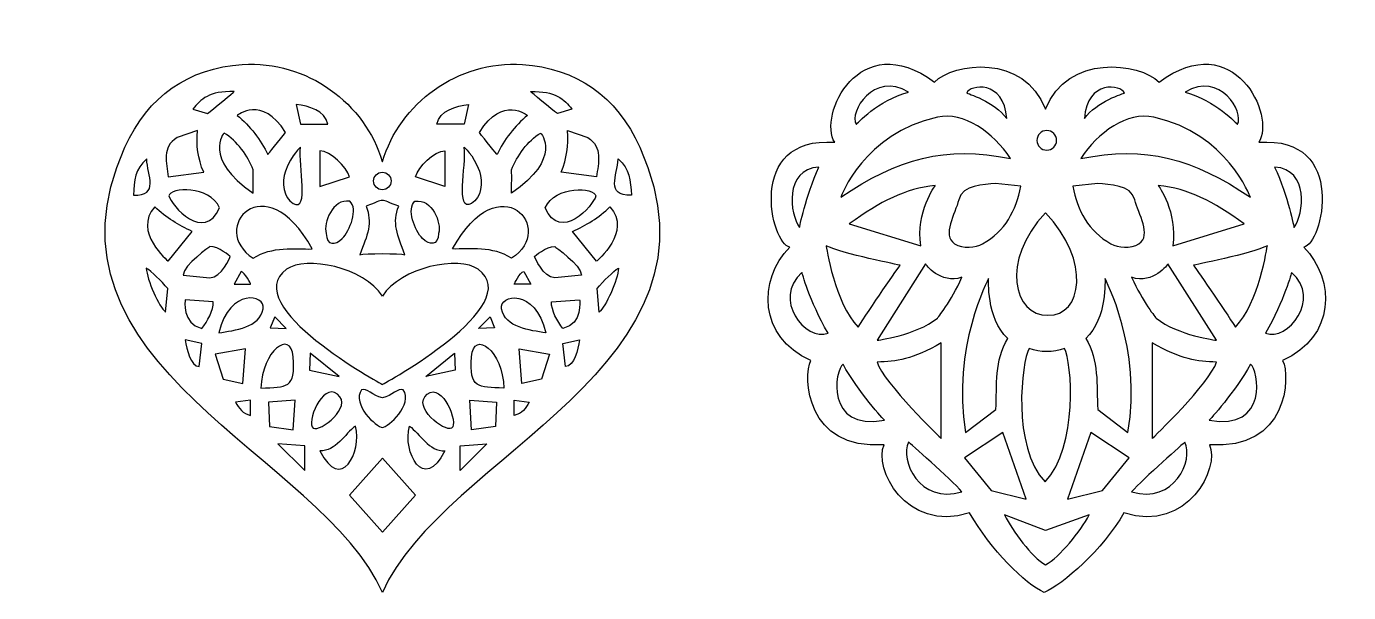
# Model space of a CAD drawing. Header units: centimetres. Extents: x 2 to 128, y -104 to 2.
# Drawn here: x 2.14 to 27.16, y -9.08 to 1.63 of the extents above; entities that cross this region are included whole.
import ezdxf

# ---------------------------------------------------------------- set-up
doc = ezdxf.new("R2010")
doc.units = ezdxf.units.CM
doc.header["$MEASUREMENT"] = 0
doc.layers.add('layer 1', color=7, linetype='Continuous')

msp = doc.modelspace()

# ---------------------------------------------------------------- linework, layer by layer
at = {"layer": 'layer 1', "color": 250}
for points, knots in [([(16.98501, -4.69342), (16.83439, -4.99462), (16.8848, -6.39785), (18.37213, -6.28665), (18.37213, -6.28665), (18.16921, -6.71894), (18.76553, -7.95746), (19.98914, -7.57866), (19.98914, -7.57866), (20.39394, -8.27857), (21.03614, -8.92076), (21.40005, -9.08469), (21.40005, -9.08469), (21.76395, -8.92076), (22.50421, -8.27857), (22.90903, -7.57866), (22.90903, -7.57866), (24.13264, -7.95746), (24.72896, -6.71894), (24.52603, -6.28665), (24.52603, -6.28665), (26.01337, -6.39785), (26.06377, -4.99462), (25.91318, -4.69342), (25.91318, -4.69342), (26.90785, -4.2419), (26.92186, -3.17878), (26.31153, -2.54467), (26.31153, -2.54467), (26.66382, -2.51902), (27.16014, -0.43459), (25.46136, -0.56371), (25.46136, -0.56371), (25.78401, -0.06761), (25.0042, 1.62962), (23.57484, 0.57771), (23.57484, 0.57771), (23.21023, 0.94232), (21.8389, 1.12504), (21.42606, 0.06248), (21.42606, 0.06248), (21.01321, 1.12504), (19.68793, 0.94232), (19.32331, 0.57771), (19.32331, 0.57771), (17.89397, 1.62962), (17.11416, -0.06761), (17.43681, -0.56371), (17.43681, -0.56371), (15.73802, -0.43459), (16.23433, -2.51902), (16.58664, -2.54467), (16.58664, -2.54467), (15.9763, -3.17878), (15.99031, -4.2419), (16.98501, -4.69342)], [0, 0, 0, 0, 0.06666667, 0.06666667, 0.06666667, 0.06666667, 0.13333333, 0.13333333, 0.13333333, 0.13333333, 0.2, 0.2, 0.2, 0.2, 0.26666667, 0.26666667, 0.26666667, 0.26666667, 0.33333333, 0.33333333, 0.33333333, 0.33333333, 0.4, 0.4, 0.4, 0.4, 0.46666667, 0.46666667, 0.46666667, 0.46666667, 0.53333333, 0.53333333, 0.53333333, 0.53333333, 0.6, 0.6, 0.6, 0.6, 0.66666667, 0.66666667, 0.66666667, 0.66666667, 0.73333333, 0.73333333, 0.73333333, 0.73333333, 0.8, 0.8, 0.8, 0.8, 0.86666667, 0.86666667, 0.86666667, 0.86666667, 1, 1, 1, 1]), ([(8.87074, -0.92882), (8.5601, 0.16717), (7.44782, 0.99211), (6.22543, 0.90962), (6.22543, 0.90962), (5.20769, 0.84093), (4.44346, 0.31746), (4.00372, -0.65761), (4.00372, -0.65761), (2.14005, -4.79012), (7.76399, -6.49549), (8.87599, -9.08469), (8.87599, -9.08469), (9.98799, -6.49549), (15.61193, -4.79012), (13.74826, -0.65761), (13.74826, -0.65761), (13.30852, 0.31746), (12.54429, 0.84093), (11.52655, 0.90962), (11.52655, 0.90962), (10.30416, 0.99211), (9.19188, 0.16717), (8.88124, -0.92882), (8.88124, -0.92882), (8.88124, -0.92882), (8.87074, -0.92882), (8.87074, -0.92882)], [0, 0, 0, 0, 0.125, 0.125, 0.125, 0.125, 0.25, 0.25, 0.25, 0.25, 0.375, 0.375, 0.375, 0.375, 0.5, 0.5, 0.5, 0.5, 0.625, 0.625, 0.625, 0.625, 0.75, 0.75, 0.75, 0.75, 1, 1, 1, 1]), ([(18.83187, 0.38747), (18.26093, 0.23055), (17.84106, -0.22287), (17.84106, -0.22287), (17.84106, -0.22287), (17.70632, 0.00699), (18.16921, 0.781), (18.83187, 0.38747)], [0, 0, 0, 0, 0.33333333, 0.33333333, 0.33333333, 0.33333333, 1, 1, 1, 1]), ([(25.05711, -0.22287), (25.05711, -0.22287), (24.63722, 0.23055), (24.0663, 0.38747), (24.0663, 0.38747), (24.72896, 0.781), (25.19185, 0.00699), (25.05711, -0.22287)], [0, 0, 0, 0, 0.33333333, 0.33333333, 0.33333333, 0.33333333, 1, 1, 1, 1]), ([(20.69211, -0.11348), (20.46277, 0.20761), (19.9352, 0.36816), (19.9352, 0.36816), (19.9352, 0.36816), (19.98631, 0.52611), (20.63982, 0.63101), (20.69211, -0.11348)], [0, 0, 0, 0, 0.33333333, 0.33333333, 0.33333333, 0.33333333, 1, 1, 1, 1]), ([(22.91691, 0.36816), (22.91691, 0.36816), (22.38935, 0.20761), (22.15999, -0.11348), (22.15999, -0.11348), (22.2123, 0.63101), (22.86581, 0.52611), (22.91691, 0.36816)], [0, 0, 0, 0, 0.33333333, 0.33333333, 0.33333333, 0.33333333, 1, 1, 1, 1]), ([(6.06996, 0.39574), (6.06996, 0.39574), (5.66896, 0.05208), (5.56394, -0.01793), (5.56394, -0.01793), (5.56394, -0.01793), (5.29091, 0.06608), (5.29091, 0.06608), (5.29091, 0.06608), (5.43093, 0.24811), (5.60405, 0.41598), (6.06996, 0.39574)], [0, 0, 0, 0, 0.25, 0.25, 0.25, 0.25, 0.5, 0.5, 0.5, 0.5, 1, 1, 1, 1]), ([(7.04113, -0.37498), (6.94105, -0.51579), (6.70509, -0.79503), (6.70509, -0.79503), (6.70509, -0.79503), (6.58609, -0.52199), (6.36205, -0.24896), (6.13101, -0.05293), (6.13101, -0.05293), (6.13101, -0.05293), (6.59669, 0.335), (7.04113, -0.37498)], [0, 0, 0, 0, 0.25, 0.25, 0.25, 0.25, 0.5, 0.5, 0.5, 0.5, 1, 1, 1, 1]), ([(10.71085, -0.37498), (10.81093, -0.51579), (11.04689, -0.79503), (11.04689, -0.79503), (11.04689, -0.79503), (11.16589, -0.52199), (11.38993, -0.24896), (11.62097, -0.05293), (11.62097, -0.05293), (11.62097, -0.05293), (11.15529, 0.335), (10.71085, -0.37498)], [0, 0, 0, 0, 0.25, 0.25, 0.25, 0.25, 0.5, 0.5, 0.5, 0.5, 1, 1, 1, 1]), ([(11.68202, 0.39574), (11.68202, 0.39574), (12.08302, 0.05208), (12.18804, -0.01793), (12.18804, -0.01793), (12.18804, -0.01793), (12.46107, 0.06608), (12.46107, 0.06608), (12.46107, 0.06608), (12.32105, 0.24811), (12.14793, 0.41598), (11.68202, 0.39574)], [0, 0, 0, 0, 0.25, 0.25, 0.25, 0.25, 0.5, 0.5, 0.5, 0.5, 1, 1, 1, 1]), ([(7.84624, -0.22094), (7.84624, -0.22094), (7.32817, -0.22094), (7.32817, -0.22094), (7.32817, -0.22094), (7.32817, -0.22094), (7.24416, 0.1501), (7.24416, 0.1501), (7.24416, 0.1501), (7.48219, 0.12209), (7.79022, 0.04508), (7.84624, -0.22094)], [0, 0, 0, 0, 0.25, 0.25, 0.25, 0.25, 0.5, 0.5, 0.5, 0.5, 1, 1, 1, 1]), ([(9.90574, -0.22094), (9.90574, -0.22094), (10.42381, -0.22094), (10.42381, -0.22094), (10.42381, -0.22094), (10.42381, -0.22094), (10.50782, 0.1501), (10.50782, 0.1501), (10.50782, 0.1501), (10.26979, 0.12209), (9.96176, 0.04508), (9.90574, -0.22094)], [0, 0, 0, 0, 0.25, 0.25, 0.25, 0.25, 0.5, 0.5, 0.5, 0.5, 1, 1, 1, 1]), ([(20.76093, -0.87036), (19.53231, -0.61672), (18.6279, -0.87036), (17.54994, -1.6043), (17.54994, -1.6043), (17.54994, -1.6043), (17.98571, -0.38872), (19.37879, -0.08812), (19.37879, -0.08812), (19.88265, 0.02059), (20.43594, -0.371), (20.76093, -0.87036)], [0, 0, 0, 0, 0.25, 0.25, 0.25, 0.25, 0.5, 0.5, 0.5, 0.5, 1, 1, 1, 1]), ([(25.30218, -1.6043), (24.22421, -0.87036), (23.3198, -0.61672), (22.0912, -0.87036), (22.0912, -0.87036), (22.41618, -0.371), (22.96946, 0.02059), (23.47331, -0.08812), (23.47331, -0.08812), (24.86639, -0.38872), (25.30218, -1.6043), (25.30218, -1.6043)], [0, 0, 0, 0, 0.25, 0.25, 0.25, 0.25, 0.5, 0.5, 0.5, 0.5, 1, 1, 1, 1]), ([(5.37492, -0.33996), (5.3539, -0.634), (5.38192, -0.85804), (5.49394, -1.13107), (5.49394, -1.13107), (5.49394, -1.13107), (4.82184, -1.21508), (4.82184, -1.21508), (4.82184, -1.21508), (4.79385, -0.94905), (4.69588, -0.655), (4.98992, -0.47297), (4.98992, -0.47297), (4.98992, -0.47297), (5.37492, -0.33996), (5.37492, -0.33996)], [0, 0, 0, 0, 0.2, 0.2, 0.2, 0.2, 0.4, 0.4, 0.4, 0.4, 0.6, 0.6, 0.6, 0.6, 1, 1, 1, 1]), ([(6.43206, -1.08302), (6.42505, -1.19503), (6.43212, -1.52865), (6.43212, -1.52865), (6.43212, -1.52865), (5.46233, -0.86017), (5.87899, -0.38898), (5.87899, -0.38898), (5.87899, -0.38898), (6.13101, -0.529), (6.32705, -0.82399), (6.43206, -1.08302)], [0, 0, 0, 0, 0.25, 0.25, 0.25, 0.25, 0.5, 0.5, 0.5, 0.5, 1, 1, 1, 1]), ([(11.31992, -1.08302), (11.32693, -1.19503), (11.31986, -1.52865), (11.31986, -1.52865), (11.31986, -1.52865), (12.28965, -0.86017), (11.87299, -0.38898), (11.87299, -0.38898), (11.87299, -0.38898), (11.62097, -0.529), (11.42493, -0.82399), (11.31992, -1.08302)], [0, 0, 0, 0, 0.25, 0.25, 0.25, 0.25, 0.5, 0.5, 0.5, 0.5, 1, 1, 1, 1]), ([(12.37706, -0.33996), (12.39808, -0.634), (12.37006, -0.85804), (12.25804, -1.13107), (12.25804, -1.13107), (12.25804, -1.13107), (12.93014, -1.21508), (12.93014, -1.21508), (12.93014, -1.21508), (12.95813, -0.94905), (13.0561, -0.655), (12.76206, -0.47297), (12.76206, -0.47297), (12.76206, -0.47297), (12.37706, -0.33996), (12.37706, -0.33996)], [0, 0, 0, 0, 0.2, 0.2, 0.2, 0.2, 0.4, 0.4, 0.4, 0.4, 0.6, 0.6, 0.6, 0.6, 1, 1, 1, 1]), ([(21.44909, -0.71263), (21.34619, -0.71263), (21.26279, -0.62921), (21.26279, -0.52632), (21.26279, -0.52632), (21.26279, -0.42344), (21.34619, -0.34003), (21.44909, -0.34003), (21.44909, -0.34003), (21.55197, -0.34003), (21.63536, -0.42344), (21.63536, -0.52632), (21.63536, -0.52632), (21.63536, -0.62921), (21.55197, -0.71263), (21.44909, -0.71263)], [0, 0, 0, 0, 0.2, 0.2, 0.2, 0.2, 0.4, 0.4, 0.4, 0.4, 0.6, 0.6, 0.6, 0.6, 1, 1, 1, 1]), ([(7.32817, -0.65761), (7.2815, -1.01146), (7.50006, -1.89265), (7.18816, -1.71915), (7.18816, -1.71915), (7.00568, -1.61763), (6.96299, -1.32105), (7.0412, -1.11006), (7.0412, -1.11006), (7.16389, -0.77915), (7.32817, -0.65761), (7.32817, -0.65761)], [0, 0, 0, 0, 0.25, 0.25, 0.25, 0.25, 0.5, 0.5, 0.5, 0.5, 1, 1, 1, 1]), ([(8.25229, -1.21508), (8.25229, -1.21508), (7.69222, -1.3971), (7.69222, -1.3971), (7.69222, -1.3971), (7.69222, -1.3971), (7.69222, -0.72503), (7.69222, -0.72503), (7.69222, -0.72503), (7.89524, -0.72503), (8.19629, -1.02606), (8.25229, -1.21508)], [0, 0, 0, 0, 0.25, 0.25, 0.25, 0.25, 0.5, 0.5, 0.5, 0.5, 1, 1, 1, 1]), ([(9.49969, -1.21508), (9.49969, -1.21508), (10.05976, -1.3971), (10.05976, -1.3971), (10.05976, -1.3971), (10.05976, -1.3971), (10.05976, -0.72503), (10.05976, -0.72503), (10.05976, -0.72503), (9.85674, -0.72503), (9.55569, -1.02606), (9.49969, -1.21508)], [0, 0, 0, 0, 0.25, 0.25, 0.25, 0.25, 0.5, 0.5, 0.5, 0.5, 1, 1, 1, 1]), ([(10.42381, -0.65761), (10.47048, -1.01146), (10.25192, -1.89265), (10.56382, -1.71915), (10.56382, -1.71915), (10.7463, -1.61763), (10.78899, -1.32105), (10.71078, -1.11006), (10.71078, -1.11006), (10.58809, -0.77915), (10.42381, -0.65761), (10.42381, -0.65761)], [0, 0, 0, 0, 0.25, 0.25, 0.25, 0.25, 0.5, 0.5, 0.5, 0.5, 1, 1, 1, 1]), ([(4.41579, -0.87904), (4.42947, -1.18646), (4.6621, -1.57919), (4.16376, -1.56512), (4.16376, -1.56512), (4.17776, -1.28509), (4.19177, -1.06806), (4.41579, -0.87904)], [0, 0, 0, 0, 0.33333333, 0.33333333, 0.33333333, 0.33333333, 1, 1, 1, 1]), ([(7.54877, -2.58206), (7.21974, -2.58907), (6.78911, -2.52425), (6.43206, -2.75528), (6.43206, -2.75528), (5.56807, -2.21527), (6.64719, -0.94573), (7.54877, -2.58206)], [0, 0, 0, 0, 0.33333333, 0.33333333, 0.33333333, 0.33333333, 1, 1, 1, 1]), ([(10.20321, -2.58206), (10.53224, -2.58907), (10.96287, -2.52425), (11.31992, -2.75528), (11.31992, -2.75528), (12.18391, -2.21527), (11.10479, -0.94573), (10.20321, -2.58206)], [0, 0, 0, 0, 0.33333333, 0.33333333, 0.33333333, 0.33333333, 1, 1, 1, 1]), ([(13.33619, -0.87904), (13.32251, -1.18646), (13.08988, -1.57919), (13.58822, -1.56512), (13.58822, -1.56512), (13.57422, -1.28509), (13.56021, -1.06806), (13.33619, -0.87904)], [0, 0, 0, 0, 0.33333333, 0.33333333, 0.33333333, 0.33333333, 1, 1, 1, 1]), ([(8.87599, -1.46018), (8.96737, -1.46018), (9.04146, -1.3861), (9.04146, -1.29471), (9.04146, -1.29471), (9.04146, -1.20333), (8.96737, -1.12924), (8.87599, -1.12924), (8.87599, -1.12924), (8.78461, -1.12924), (8.71052, -1.20333), (8.71052, -1.29471), (8.71052, -1.29471), (8.71052, -1.3861), (8.78461, -1.46018), (8.87599, -1.46018)], [0, 0, 0, 0, 0.2, 0.2, 0.2, 0.2, 0.4, 0.4, 0.4, 0.4, 0.6, 0.6, 0.6, 0.6, 1, 1, 1, 1]), ([(17.13709, -1.03091), (16.88004, -1.59591), (16.77013, -2.17768), (16.77013, -2.17768), (16.77013, -2.17768), (16.58663, -1.9254), (16.47195, -1.07677), (17.13709, -1.03091)], [0, 0, 0, 0, 0.33333333, 0.33333333, 0.33333333, 0.33333333, 1, 1, 1, 1]), ([(26.12804, -2.17768), (26.12804, -2.17768), (26.01812, -1.59591), (25.76108, -1.03091), (25.76108, -1.03091), (26.4262, -1.07677), (26.31153, -1.9254), (26.12804, -2.17768)], [0, 0, 0, 0, 0.33333333, 0.33333333, 0.33333333, 0.33333333, 1, 1, 1, 1]), ([(5.79497, -1.80317), (5.50915, -2.47006), (4.87987, -1.75835), (4.83584, -1.57913), (4.83584, -1.57913), (4.85686, -1.41812), (5.60406, -1.36661), (5.79497, -1.80317)], [0, 0, 0, 0, 0.33333333, 0.33333333, 0.33333333, 0.33333333, 1, 1, 1, 1]), ([(11.95701, -1.80317), (12.24283, -2.47006), (12.87211, -1.75835), (12.91614, -1.57913), (12.91614, -1.57913), (12.89512, -1.41812), (12.14792, -1.36661), (11.95701, -1.80317)], [0, 0, 0, 0, 0.33333333, 0.33333333, 0.33333333, 0.33333333, 1, 1, 1, 1]), ([(19.33923, -1.38014), (19.33923, -1.38014), (18.97196, -1.87952), (19.06369, -2.52174), (19.06369, -2.52174), (19.06369, -2.52174), (17.71049, -2.10889), (17.71049, -2.10889), (17.71049, -2.10889), (18.30682, -1.67311), (18.76553, -1.44375), (19.33923, -1.38014)], [0, 0, 0, 0, 0.25, 0.25, 0.25, 0.25, 0.5, 0.5, 0.5, 0.5, 1, 1, 1, 1]), ([(20.23486, -2.48194), (20.10011, -2.56119), (19.86232, -2.58497), (19.70379, -2.48194), (19.70379, -2.48194), (19.45644, -2.32115), (19.71963, -1.91914), (19.78304, -1.64964), (19.78304, -1.64964), (19.85139, -1.3592), (20.26656, -1.37223), (20.48058, -1.34052), (20.48058, -1.34052), (20.48058, -1.34052), (20.95617, -1.396), (20.95617, -1.396), (20.95617, -1.396), (20.86898, -1.84781), (20.66288, -2.25206), (20.23486, -2.48194)], [0, 0, 0, 0, 0.16666667, 0.16666667, 0.16666667, 0.16666667, 0.33333333, 0.33333333, 0.33333333, 0.33333333, 0.5, 0.5, 0.5, 0.5, 0.66666667, 0.66666667, 0.66666667, 0.66666667, 1, 1, 1, 1]), ([(23.19438, -2.48194), (23.03587, -2.58497), (22.79804, -2.56119), (22.66331, -2.48194), (22.66331, -2.48194), (22.23528, -2.25206), (22.02918, -1.84781), (21.94199, -1.396), (21.94199, -1.396), (21.94199, -1.396), (22.41759, -1.34052), (22.41759, -1.34052), (22.41759, -1.34052), (22.6316, -1.37223), (23.04677, -1.3592), (23.11512, -1.64964), (23.11512, -1.64964), (23.17853, -1.91914), (23.44172, -2.32115), (23.19438, -2.48194)], [0, 0, 0, 0, 0.16666667, 0.16666667, 0.16666667, 0.16666667, 0.33333333, 0.33333333, 0.33333333, 0.33333333, 0.5, 0.5, 0.5, 0.5, 0.66666667, 0.66666667, 0.66666667, 0.66666667, 1, 1, 1, 1]), ([(23.83447, -2.52174), (23.92623, -1.87952), (23.55894, -1.38014), (23.55901, -1.38013), (23.55901, -1.38013), (24.13264, -1.44375), (24.59134, -1.67311), (25.18768, -2.10889), (25.18768, -2.10889), (25.18768, -2.10889), (23.83447, -2.52174), (23.83447, -2.52174)], [0, 0, 0, 0, 0.25, 0.25, 0.25, 0.25, 0.5, 0.5, 0.5, 0.5, 1, 1, 1, 1]), ([(7.81124, -2.28622), (7.75523, -2.09019), (7.93201, -1.62575), (8.25913, -1.67993), (8.25913, -1.67993), (8.42531, -1.81287), (8.26209, -2.24321), (8.11626, -2.38373), (8.11626, -2.38373), (7.97864, -2.51634), (7.82311, -2.52394), (7.81124, -2.28622)], [0, 0, 0, 0, 0.25, 0.25, 0.25, 0.25, 0.5, 0.5, 0.5, 0.5, 1, 1, 1, 1]), ([(8.44832, -2.69226), (8.59534, -2.31423), (8.69328, -2.0868), (8.56727, -1.77177), (8.56727, -1.77177), (8.95355, -1.62789), (8.79843, -1.62789), (9.18471, -1.77177), (9.18471, -1.77177), (9.0587, -2.0868), (9.15664, -2.31423), (9.30366, -2.69226), (9.30366, -2.69226), (9.20783, -2.66278), (8.54415, -2.66278), (8.44832, -2.69226)], [0, 0, 0, 0, 0.2, 0.2, 0.2, 0.2, 0.4, 0.4, 0.4, 0.4, 0.6, 0.6, 0.6, 0.6, 1, 1, 1, 1]), ([(9.94074, -2.28622), (9.99675, -2.09019), (9.81997, -1.62575), (9.49285, -1.67993), (9.49285, -1.67993), (9.32667, -1.81287), (9.48989, -2.24321), (9.63572, -2.38373), (9.63572, -2.38373), (9.77334, -2.51634), (9.92887, -2.52394), (9.94074, -2.28622)], [0, 0, 0, 0, 0.25, 0.25, 0.25, 0.25, 0.5, 0.5, 0.5, 0.5, 1, 1, 1, 1]), ([(5.27691, -2.25121), (5.27691, -2.25121), (4.82184, -2.81129), (4.82184, -2.81129), (4.82184, -2.81129), (4.82184, -2.81129), (4.14552, -2.25795), (4.56982, -1.78215), (4.56982, -1.78215), (4.77984, -1.99219), (5.02488, -2.13221), (5.27691, -2.25121)], [0, 0, 0, 0, 0.25, 0.25, 0.25, 0.25, 0.5, 0.5, 0.5, 0.5, 1, 1, 1, 1]), ([(12.47507, -2.25121), (12.47507, -2.25121), (12.93014, -2.81129), (12.93014, -2.81129), (12.93014, -2.81129), (12.93014, -2.81129), (13.60646, -2.25795), (13.18216, -1.78215), (13.18216, -1.78215), (12.97214, -1.99219), (12.7271, -2.13221), (12.47507, -2.25121)], [0, 0, 0, 0, 0.25, 0.25, 0.25, 0.25, 0.5, 0.5, 0.5, 0.5, 1, 1, 1, 1]), ([(21.47211, -3.83735), (20.82973, -3.852), (20.5545, -2.81988), (21.42606, -1.89537), (21.42606, -1.89537), (22.2976, -2.81988), (22.11448, -3.852), (21.47211, -3.83735)], [0, 0, 0, 0, 0.33333333, 0.33333333, 0.33333333, 0.33333333, 1, 1, 1, 1]), ([(5.99806, -2.72728), (5.99806, -2.72728), (5.82998, -3.13333), (5.61295, -3.12632), (5.61295, -3.12632), (5.61295, -3.12632), (5.10888, -3.07733), (5.10888, -3.07733), (5.10888, -3.07733), (5.11589, -2.8813), (5.61295, -2.53826), (5.61295, -2.53826), (5.61295, -2.53826), (5.77398, -2.52425), (5.99806, -2.72728), (5.99806, -2.72728)], [0, 0, 0, 0, 0.2, 0.2, 0.2, 0.2, 0.4, 0.4, 0.4, 0.4, 0.6, 0.6, 0.6, 0.6, 1, 1, 1, 1]), ([(8.87599, -5.14461), (8.87429, -5.14745), (6.13071, -3.64841), (7.0626, -2.96696), (7.0626, -2.96696), (7.42292, -2.70346), (8.53161, -2.92643), (8.87599, -3.47339), (8.87599, -3.47339), (9.22037, -2.92643), (10.32906, -2.70346), (10.68938, -2.96696), (10.68938, -2.96696), (11.62127, -3.64841), (8.87765, -5.14738), (8.87599, -5.14461)], [0, 0, 0, 0, 0.2, 0.2, 0.2, 0.2, 0.4, 0.4, 0.4, 0.4, 0.6, 0.6, 0.6, 0.6, 1, 1, 1, 1]), ([(11.75392, -2.72728), (11.75392, -2.72728), (11.922, -3.13333), (12.13903, -3.12632), (12.13903, -3.12632), (12.13903, -3.12632), (12.6431, -3.07733), (12.6431, -3.07733), (12.6431, -3.07733), (12.63609, -2.8813), (12.13903, -2.53826), (12.13903, -2.53826), (12.13903, -2.53826), (11.978, -2.52425), (11.75392, -2.72728), (11.75392, -2.72728)], [0, 0, 0, 0, 0.2, 0.2, 0.2, 0.2, 0.4, 0.4, 0.4, 0.4, 0.6, 0.6, 0.6, 0.6, 1, 1, 1, 1]), ([(18.67378, -2.88871), (18.67378, -2.88871), (18.07092, -3.75016), (17.88069, -4.05929), (17.88069, -4.05929), (17.43526, -3.62264), (17.2747, -2.52174), (17.2747, -2.52174), (17.2747, -2.52174), (17.56799, -2.67234), (18.67378, -2.88871), (18.67378, -2.88871)], [0, 0, 0, 0, 0.25, 0.25, 0.25, 0.25, 0.5, 0.5, 0.5, 0.5, 1, 1, 1, 1]), ([(25.01748, -4.05929), (24.82724, -3.75016), (24.22438, -2.88871), (24.22438, -2.88871), (24.22438, -2.88871), (24.22438, -2.88871), (25.33018, -2.67234), (25.62346, -2.52174), (25.62346, -2.52174), (25.62346, -2.52174), (25.4629, -3.62264), (25.01748, -4.05929)], [0, 0, 0, 0, 0.25, 0.25, 0.25, 0.25, 0.5, 0.5, 0.5, 0.5, 1, 1, 1, 1]), ([(4.40888, -2.94669), (4.50689, -3.0027), (4.69248, -3.18979), (4.81402, -3.33159), (4.81402, -3.33159), (4.81402, -3.33159), (4.7735, -3.77724), (4.7735, -3.77724), (4.7735, -3.77724), (4.65449, -3.68624), (4.41587, -3.16372), (4.40888, -2.94669)], [0, 0, 0, 0, 0.25, 0.25, 0.25, 0.25, 0.5, 0.5, 0.5, 0.5, 1, 1, 1, 1]), ([(13.3431, -2.94669), (13.24509, -3.0027), (13.0595, -3.18979), (12.93796, -3.33159), (12.93796, -3.33159), (12.93796, -3.33159), (12.97848, -3.77724), (12.97848, -3.77724), (12.97848, -3.77724), (13.09749, -3.68624), (13.33611, -3.16372), (13.3431, -2.94669)], [0, 0, 0, 0, 0.25, 0.25, 0.25, 0.25, 0.5, 0.5, 0.5, 0.5, 1, 1, 1, 1]), ([(19.37879, -3.89285), (18.97196, -4.21896), (18.238, -4.31071), (18.238, -4.31071), (18.238, -4.31071), (18.238, -4.31071), (19.15544, -2.86576), (19.15544, -2.86576), (19.15544, -2.86576), (19.15544, -2.86576), (19.43065, -3.25567), (19.8435, -3.11805), (19.8435, -3.11805), (19.63708, -3.57676), (19.37879, -3.89285), (19.37879, -3.89285)], [0, 0, 0, 0, 0.2, 0.2, 0.2, 0.2, 0.4, 0.4, 0.4, 0.4, 0.6, 0.6, 0.6, 0.6, 1, 1, 1, 1]), ([(23.51936, -3.89285), (23.51936, -3.89285), (23.26109, -3.57676), (23.05467, -3.11805), (23.05467, -3.11805), (23.4675, -3.25567), (23.74275, -2.86576), (23.74275, -2.86576), (23.74275, -2.86576), (23.74275, -2.86576), (24.66017, -4.31071), (24.66017, -4.31071), (24.66017, -4.31071), (24.66017, -4.31071), (23.92623, -4.21896), (23.51936, -3.89285)], [0, 0, 0, 0, 0.2, 0.2, 0.2, 0.2, 0.4, 0.4, 0.4, 0.4, 0.6, 0.6, 0.6, 0.6, 1, 1, 1, 1]), ([(6.38311, -3.24535), (6.38311, -3.24535), (6.06801, -3.24534), (6.06801, -3.24534), (6.06801, -3.24534), (6.06801, -3.24534), (6.20102, -3.00732), (6.20102, -3.00732), (6.20102, -3.00732), (6.27805, -3.02832), (6.38311, -3.24535), (6.38311, -3.24535)], [0, 0, 0, 0, 0.25, 0.25, 0.25, 0.25, 0.5, 0.5, 0.5, 0.5, 1, 1, 1, 1]), ([(11.36887, -3.24535), (11.36887, -3.24535), (11.68397, -3.24534), (11.68397, -3.24534), (11.68397, -3.24534), (11.68397, -3.24534), (11.55096, -3.00732), (11.55096, -3.00732), (11.55096, -3.00732), (11.47393, -3.02832), (11.36887, -3.24535), (11.36887, -3.24535)], [0, 0, 0, 0, 0.25, 0.25, 0.25, 0.25, 0.5, 0.5, 0.5, 0.5, 1, 1, 1, 1]), ([(16.816, -3.02632), (16.816, -3.02632), (16.95361, -3.55383), (17.30997, -4.1782), (17.30997, -4.1782), (16.8848, -4.33364), (16.2426, -3.53089), (16.816, -3.02632)], [0, 0, 0, 0, 0.33333333, 0.33333333, 0.33333333, 0.33333333, 1, 1, 1, 1]), ([(20.34809, -3.14098), (20.34809, -3.14098), (20.30222, -3.89785), (20.71045, -4.27331), (20.71045, -4.27331), (20.45681, -4.69342), (20.50863, -5.15932), (20.4857, -5.61803), (20.4857, -5.61803), (20.4857, -5.61803), (19.91232, -6.05381), (19.91232, -6.05381), (19.91232, -6.05381), (19.63952, -4.45464), (20.34809, -3.14098), (20.34809, -3.14098)], [0, 0, 0, 0, 0.2, 0.2, 0.2, 0.2, 0.4, 0.4, 0.4, 0.4, 0.6, 0.6, 0.6, 0.6, 1, 1, 1, 1]), ([(22.98585, -6.05381), (22.98585, -6.05381), (22.41247, -5.61803), (22.41247, -5.61803), (22.41247, -5.61803), (22.38953, -5.15932), (22.44136, -4.69342), (22.18771, -4.27331), (22.18771, -4.27331), (22.59595, -3.89785), (22.55009, -3.14098), (22.55009, -3.14098), (22.55009, -3.14098), (22.55009, -3.14098), (23.25865, -4.45464), (22.98585, -6.05381)], [0, 0, 0, 0, 0.2, 0.2, 0.2, 0.2, 0.4, 0.4, 0.4, 0.4, 0.6, 0.6, 0.6, 0.6, 1, 1, 1, 1]), ([(25.58818, -4.1782), (25.94456, -3.55383), (26.08219, -3.02632), (26.08219, -3.02632), (26.08219, -3.02632), (26.65557, -3.53089), (26.01337, -4.33364), (25.58818, -4.1782)], [0, 0, 0, 0, 0.33333333, 0.33333333, 0.33333333, 0.33333333, 1, 1, 1, 1]), ([(6.62108, -3.71441), (6.55437, -4.07461), (6.08201, -4.12046), (5.78097, -4.16947), (5.78097, -4.16947), (5.9858, -3.31365), (6.67164, -3.44139), (6.62108, -3.71441)], [0, 0, 0, 0, 0.33333333, 0.33333333, 0.33333333, 0.33333333, 1, 1, 1, 1]), ([(11.1309, -3.71441), (11.19761, -4.07461), (11.66997, -4.12046), (11.97101, -4.16947), (11.97101, -4.16947), (11.76618, -3.31365), (11.08034, -3.44139), (11.1309, -3.71441)], [0, 0, 0, 0, 0.33333333, 0.33333333, 0.33333333, 0.33333333, 1, 1, 1, 1]), ([(5.67595, -3.58139), (5.68296, -3.74241), (5.56394, -3.95944), (5.45894, -4.08546), (5.45894, -4.08546), (5.07737, -4.00008), (5.14389, -3.54639), (5.14389, -3.54639), (5.14389, -3.54639), (5.14389, -3.54639), (5.67595, -3.58139), (5.67595, -3.58139)], [0, 0, 0, 0, 0.25, 0.25, 0.25, 0.25, 0.5, 0.5, 0.5, 0.5, 1, 1, 1, 1]), ([(12.07603, -3.58139), (12.06902, -3.74241), (12.18804, -3.95944), (12.29304, -4.08546), (12.29304, -4.08546), (12.67461, -4.00008), (12.60809, -3.54639), (12.60809, -3.54639), (12.60809, -3.54639), (12.60809, -3.54639), (12.07603, -3.58139), (12.07603, -3.58139)], [0, 0, 0, 0, 0.25, 0.25, 0.25, 0.25, 0.5, 0.5, 0.5, 0.5, 1, 1, 1, 1]), ([(7.05515, -4.08546), (7.05515, -4.08546), (6.75409, -4.07145), (6.75409, -4.07145), (6.75409, -4.07145), (6.75409, -4.07145), (6.83812, -3.86842), (6.83812, -3.86842), (6.83812, -3.86842), (6.83812, -3.86842), (7.05515, -4.08546), (7.05515, -4.08546)], [0, 0, 0, 0, 0.25, 0.25, 0.25, 0.25, 0.5, 0.5, 0.5, 0.5, 1, 1, 1, 1]), ([(10.69683, -4.08546), (10.69683, -4.08546), (10.99789, -4.07145), (10.99789, -4.07145), (10.99789, -4.07145), (10.99789, -4.07145), (10.91386, -3.86842), (10.91386, -3.86842), (10.91386, -3.86842), (10.91386, -3.86842), (10.69683, -4.08546), (10.69683, -4.08546)], [0, 0, 0, 0, 0.25, 0.25, 0.25, 0.25, 0.5, 0.5, 0.5, 0.5, 1, 1, 1, 1]), ([(7.18816, -4.62453), (7.2388, -5.23231), (7.06614, -5.1922), (6.57642, -5.21552), (6.57642, -5.21552), (6.59709, -4.51292), (7.14404, -4.09577), (7.18816, -4.62453)], [0, 0, 0, 0, 0.33333333, 0.33333333, 0.33333333, 0.33333333, 1, 1, 1, 1]), ([(10.56382, -4.62453), (10.51318, -5.23231), (10.68584, -5.1922), (11.17556, -5.21552), (11.17556, -5.21552), (11.15489, -4.51292), (10.60794, -4.09577), (10.56382, -4.62453)], [0, 0, 0, 0, 0.33333333, 0.33333333, 0.33333333, 0.33333333, 1, 1, 1, 1]), ([(5.45894, -4.3725), (5.45894, -4.3725), (5.40992, -4.80655), (5.40992, -4.80655), (5.40992, -4.80655), (5.24191, -4.79954), (5.17889, -4.49152), (5.14389, -4.30248), (5.14389, -4.30248), (5.14389, -4.30248), (5.45894, -4.3725), (5.45894, -4.3725)], [0, 0, 0, 0, 0.25, 0.25, 0.25, 0.25, 0.5, 0.5, 0.5, 0.5, 1, 1, 1, 1]), ([(6.28503, -4.4705), (6.28503, -4.4705), (6.23603, -5.12858), (6.23603, -5.12858), (6.23603, -5.12858), (6.23603, -5.12858), (5.86498, -5.04458), (5.86498, -5.04458), (5.86498, -5.04458), (5.86498, -5.04458), (5.71096, -4.57552), (5.71096, -4.57552), (5.71096, -4.57552), (5.71096, -4.57552), (6.28503, -4.4705), (6.28503, -4.4705)], [0, 0, 0, 0, 0.2, 0.2, 0.2, 0.2, 0.4, 0.4, 0.4, 0.4, 0.6, 0.6, 0.6, 0.6, 1, 1, 1, 1]), ([(11.46695, -4.4705), (11.46695, -4.4705), (11.51595, -5.12858), (11.51595, -5.12858), (11.51595, -5.12858), (11.51595, -5.12858), (11.887, -5.04458), (11.887, -5.04458), (11.887, -5.04458), (11.887, -5.04458), (12.04102, -4.57552), (12.04102, -4.57552), (12.04102, -4.57552), (12.04102, -4.57552), (11.46695, -4.4705), (11.46695, -4.4705)], [0, 0, 0, 0, 0.2, 0.2, 0.2, 0.2, 0.4, 0.4, 0.4, 0.4, 0.6, 0.6, 0.6, 0.6, 1, 1, 1, 1]), ([(12.29304, -4.3725), (12.29304, -4.3725), (12.34206, -4.80655), (12.34206, -4.80655), (12.34206, -4.80655), (12.51007, -4.79954), (12.57309, -4.49152), (12.60809, -4.30248), (12.60809, -4.30248), (12.60809, -4.30248), (12.29304, -4.3725), (12.29304, -4.3725)], [0, 0, 0, 0, 0.25, 0.25, 0.25, 0.25, 0.5, 0.5, 0.5, 0.5, 1, 1, 1, 1]), ([(19.4536, -4.35657), (19.4536, -4.35657), (19.4536, -6.16849), (19.4536, -6.16849), (19.4536, -6.16849), (19.4536, -6.16849), (18.35269, -5.11344), (18.238, -4.72354), (18.238, -4.72354), (18.60262, -4.7077), (18.90314, -4.67767), (19.4536, -4.35657)], [0, 0, 0, 0, 0.25, 0.25, 0.25, 0.25, 0.5, 0.5, 0.5, 0.5, 1, 1, 1, 1]), ([(21.78347, -4.46355), (21.92614, -4.70927), (22.04938, -6.32904), (21.41662, -6.9921), (21.41662, -6.9921), (20.78386, -6.32904), (20.97203, -4.70927), (21.1147, -4.46355), (21.1147, -4.46355), (21.32768, -4.54498), (21.56967, -4.54529), (21.78347, -4.46355)], [0, 0, 0, 0, 0.25, 0.25, 0.25, 0.25, 0.5, 0.5, 0.5, 0.5, 1, 1, 1, 1]), ([(23.44457, -6.16849), (23.44457, -6.16849), (23.44457, -4.35657), (23.44457, -4.35657), (23.44457, -4.35657), (23.99503, -4.67767), (24.29553, -4.7077), (24.66017, -4.72354), (24.66017, -4.72354), (24.54548, -5.11344), (23.44457, -6.16849), (23.44457, -6.16849)], [0, 0, 0, 0, 0.25, 0.25, 0.25, 0.25, 0.5, 0.5, 0.5, 0.5, 1, 1, 1, 1]), ([(7.51019, -4.55451), (7.51019, -4.55451), (8.05521, -4.9927), (8.05521, -4.9927), (8.05521, -4.9927), (8.05521, -4.9927), (7.49619, -4.87655), (7.49619, -4.87655), (7.49619, -4.87655), (7.49619, -4.87655), (7.51019, -4.55451), (7.51019, -4.55451)], [0, 0, 0, 0, 0.25, 0.25, 0.25, 0.25, 0.5, 0.5, 0.5, 0.5, 1, 1, 1, 1]), ([(10.24179, -4.55451), (10.24179, -4.55451), (9.69677, -4.9927), (9.69677, -4.9927), (9.69677, -4.9927), (9.69677, -4.9927), (10.25579, -4.87655), (10.25579, -4.87655), (10.25579, -4.87655), (10.25579, -4.87655), (10.24179, -4.55451), (10.24179, -4.55451)], [0, 0, 0, 0, 0.25, 0.25, 0.25, 0.25, 0.5, 0.5, 0.5, 0.5, 1, 1, 1, 1]), ([(18.37562, -5.82445), (17.24277, -6.02386), (17.43526, -4.86116), (17.59534, -4.76476), (17.59534, -4.76476), (17.87103, -5.274), (18.37562, -5.82445), (18.37562, -5.82445)], [0, 0, 0, 0, 0.33333333, 0.33333333, 0.33333333, 0.33333333, 1, 1, 1, 1]), ([(25.30283, -4.76476), (25.4629, -4.86116), (25.65539, -6.02386), (24.52256, -5.82445), (24.52256, -5.82445), (24.52256, -5.82445), (25.02713, -5.274), (25.30283, -4.76476)], [0, 0, 0, 0, 0.33333333, 0.33333333, 0.33333333, 0.33333333, 1, 1, 1, 1]), ([(8.02827, -5.33162), (8.32556, -5.56819), (7.69943, -6.05155), (7.56548, -5.97274), (7.56548, -5.97274), (7.43152, -5.89394), (7.73098, -5.09506), (8.02827, -5.33162)], [0, 0, 0, 0, 0.33333333, 0.33333333, 0.33333333, 0.33333333, 1, 1, 1, 1]), ([(8.87599, -5.95993), (8.77118, -5.95993), (8.28473, -5.52068), (8.48333, -5.24761), (8.48333, -5.24761), (8.57082, -5.20594), (8.69286, -5.3602), (8.87599, -5.40048), (8.87599, -5.40048), (9.05912, -5.3602), (9.18116, -5.20594), (9.26865, -5.24761), (9.26865, -5.24761), (9.46725, -5.52068), (8.9808, -5.95993), (8.87599, -5.95993)], [0, 0, 0, 0, 0.2, 0.2, 0.2, 0.2, 0.4, 0.4, 0.4, 0.4, 0.6, 0.6, 0.6, 0.6, 1, 1, 1, 1]), ([(9.72371, -5.33162), (9.42642, -5.56819), (10.05255, -6.05155), (10.1865, -5.97274), (10.1865, -5.97274), (10.32046, -5.89394), (10.021, -5.09506), (9.72371, -5.33162)], [0, 0, 0, 0, 0.33333333, 0.33333333, 0.33333333, 0.33333333, 1, 1, 1, 1]), ([(6.38305, -5.44362), (6.38305, -5.44362), (6.38305, -5.73066), (6.38305, -5.73066), (6.38305, -5.73066), (6.22903, -5.70266), (6.16602, -5.59764), (6.096, -5.47864), (6.096, -5.47864), (6.096, -5.47864), (6.38305, -5.44362), (6.38305, -5.44362)], [0, 0, 0, 0, 0.25, 0.25, 0.25, 0.25, 0.5, 0.5, 0.5, 0.5, 1, 1, 1, 1]), ([(7.22316, -5.44362), (7.22316, -5.44362), (7.18816, -6.00371), (7.18816, -6.00371), (7.18816, -6.00371), (7.18816, -6.00371), (6.73849, -5.94479), (6.73849, -5.94479), (6.73849, -5.94479), (6.73849, -5.94479), (6.7191, -5.47864), (6.7191, -5.47864), (6.7191, -5.47864), (6.7191, -5.47864), (7.22316, -5.44362), (7.22316, -5.44362)], [0, 0, 0, 0, 0.2, 0.2, 0.2, 0.2, 0.4, 0.4, 0.4, 0.4, 0.6, 0.6, 0.6, 0.6, 1, 1, 1, 1]), ([(10.52882, -5.44362), (10.52882, -5.44362), (10.56382, -6.00371), (10.56382, -6.00371), (10.56382, -6.00371), (10.56382, -6.00371), (11.01349, -5.94479), (11.01349, -5.94479), (11.01349, -5.94479), (11.01349, -5.94479), (11.03288, -5.47864), (11.03288, -5.47864), (11.03288, -5.47864), (11.03288, -5.47864), (10.52882, -5.44362), (10.52882, -5.44362)], [0, 0, 0, 0, 0.2, 0.2, 0.2, 0.2, 0.4, 0.4, 0.4, 0.4, 0.6, 0.6, 0.6, 0.6, 1, 1, 1, 1]), ([(11.36893, -5.44362), (11.36893, -5.44362), (11.36893, -5.73066), (11.36893, -5.73066), (11.36893, -5.73066), (11.52295, -5.70266), (11.58596, -5.59764), (11.65598, -5.47864), (11.65598, -5.47864), (11.65598, -5.47864), (11.36893, -5.44362), (11.36893, -5.44362)], [0, 0, 0, 0, 0.25, 0.25, 0.25, 0.25, 0.5, 0.5, 0.5, 0.5, 1, 1, 1, 1]), ([(8.3643, -5.9337), (8.49776, -6.4294), (8.09091, -7.2001), (7.69222, -6.40277), (7.69222, -6.40277), (7.99327, -6.41675), (8.16829, -6.08072), (8.3643, -5.9337)], [0, 0, 0, 0, 0.33333333, 0.33333333, 0.33333333, 0.33333333, 1, 1, 1, 1]), ([(9.38768, -5.9337), (9.25422, -6.4294), (9.66107, -7.2001), (10.05976, -6.40277), (10.05976, -6.40277), (9.75871, -6.41675), (9.58369, -6.08072), (9.38768, -5.9337)], [0, 0, 0, 0, 0.33333333, 0.33333333, 0.33333333, 0.33333333, 1, 1, 1, 1]), ([(18.83433, -6.2373), (18.83433, -6.2373), (19.62949, -6.93193), (19.8435, -7.17766), (19.8435, -7.17766), (19.03323, -7.41819), (18.66747, -6.577), (18.83433, -6.2373)], [0, 0, 0, 0, 0.33333333, 0.33333333, 0.33333333, 0.33333333, 1, 1, 1, 1]), ([(20.61534, -6.05677), (20.61534, -6.05677), (21.05908, -7.31527), (21.05908, -7.31527), (21.05908, -7.31527), (21.05908, -7.31527), (20.39394, -7.15472), (20.39394, -7.15472), (20.39394, -7.15472), (20.39394, -7.15472), (19.88937, -6.53545), (19.88937, -6.53545), (19.88937, -6.53545), (19.88937, -6.53545), (20.61534, -6.05677), (20.61534, -6.05677)], [0, 0, 0, 0, 0.2, 0.2, 0.2, 0.2, 0.4, 0.4, 0.4, 0.4, 0.6, 0.6, 0.6, 0.6, 1, 1, 1, 1]), ([(23.00878, -6.53545), (23.00878, -6.53545), (22.50421, -7.15472), (22.50421, -7.15472), (22.50421, -7.15472), (22.50421, -7.15472), (21.83907, -7.31527), (21.83907, -7.31527), (21.83907, -7.31527), (21.83907, -7.31527), (22.28283, -6.05677), (22.28283, -6.05677), (22.28283, -6.05677), (22.28283, -6.05677), (23.00878, -6.53545), (23.00878, -6.53545)], [0, 0, 0, 0, 0.2, 0.2, 0.2, 0.2, 0.4, 0.4, 0.4, 0.4, 0.6, 0.6, 0.6, 0.6, 1, 1, 1, 1]), ([(23.05467, -7.17766), (23.26868, -6.93193), (24.06384, -6.2373), (24.06384, -6.2373), (24.06384, -6.2373), (24.2307, -6.577), (23.86492, -7.41819), (23.05467, -7.17766)], [0, 0, 0, 0, 0.33333333, 0.33333333, 0.33333333, 0.33333333, 1, 1, 1, 1]), ([(7.40698, -6.30943), (7.40698, -6.30943), (7.40698, -6.77534), (7.40698, -6.77534), (7.40698, -6.77534), (7.40698, -6.77534), (6.90054, -6.26891), (6.90054, -6.26891), (6.90054, -6.26891), (6.90054, -6.26891), (7.40698, -6.30943), (7.40698, -6.30943)], [0, 0, 0, 0, 0.25, 0.25, 0.25, 0.25, 0.5, 0.5, 0.5, 0.5, 1, 1, 1, 1]), ([(10.345, -6.30943), (10.345, -6.30943), (10.345, -6.77534), (10.345, -6.77534), (10.345, -6.77534), (10.345, -6.77534), (10.85144, -6.26891), (10.85144, -6.26891), (10.85144, -6.26891), (10.85144, -6.26891), (10.345, -6.30943), (10.345, -6.30943)], [0, 0, 0, 0, 0.25, 0.25, 0.25, 0.25, 0.5, 0.5, 0.5, 0.5, 1, 1, 1, 1]), ([(8.87599, -7.94427), (8.87599, -7.94427), (8.25229, -7.24287), (8.25229, -7.24287), (8.25229, -7.24287), (8.25229, -7.24287), (8.87599, -6.53829), (8.87599, -6.53829), (8.87599, -6.53829), (8.87599, -6.53829), (9.49969, -7.24287), (9.49969, -7.24287), (9.49969, -7.24287), (9.49969, -7.24287), (8.87599, -7.94427), (8.87599, -7.94427)], [0, 0, 0, 0, 0.2, 0.2, 0.2, 0.2, 0.4, 0.4, 0.4, 0.4, 0.6, 0.6, 0.6, 0.6, 1, 1, 1, 1]), ([(20.64625, -7.61344), (20.64625, -7.61344), (21.42606, -7.9116), (21.42606, -7.9116), (21.42606, -7.9116), (21.42606, -7.9116), (22.25192, -7.61344), (22.25192, -7.61344), (22.25192, -7.61344), (22.08547, -7.93049), (21.69557, -8.41096), (21.42606, -8.56158), (21.42606, -8.56158), (21.15655, -8.41096), (20.81271, -7.93049), (20.64625, -7.61344)], [0, 0, 0, 0, 0.2, 0.2, 0.2, 0.2, 0.4, 0.4, 0.4, 0.4, 0.6, 0.6, 0.6, 0.6, 1, 1, 1, 1])]:
    msp.add_open_spline(points, degree=3, knots=knots, dxfattribs=at)

doc.saveas('drawing.dxf')
